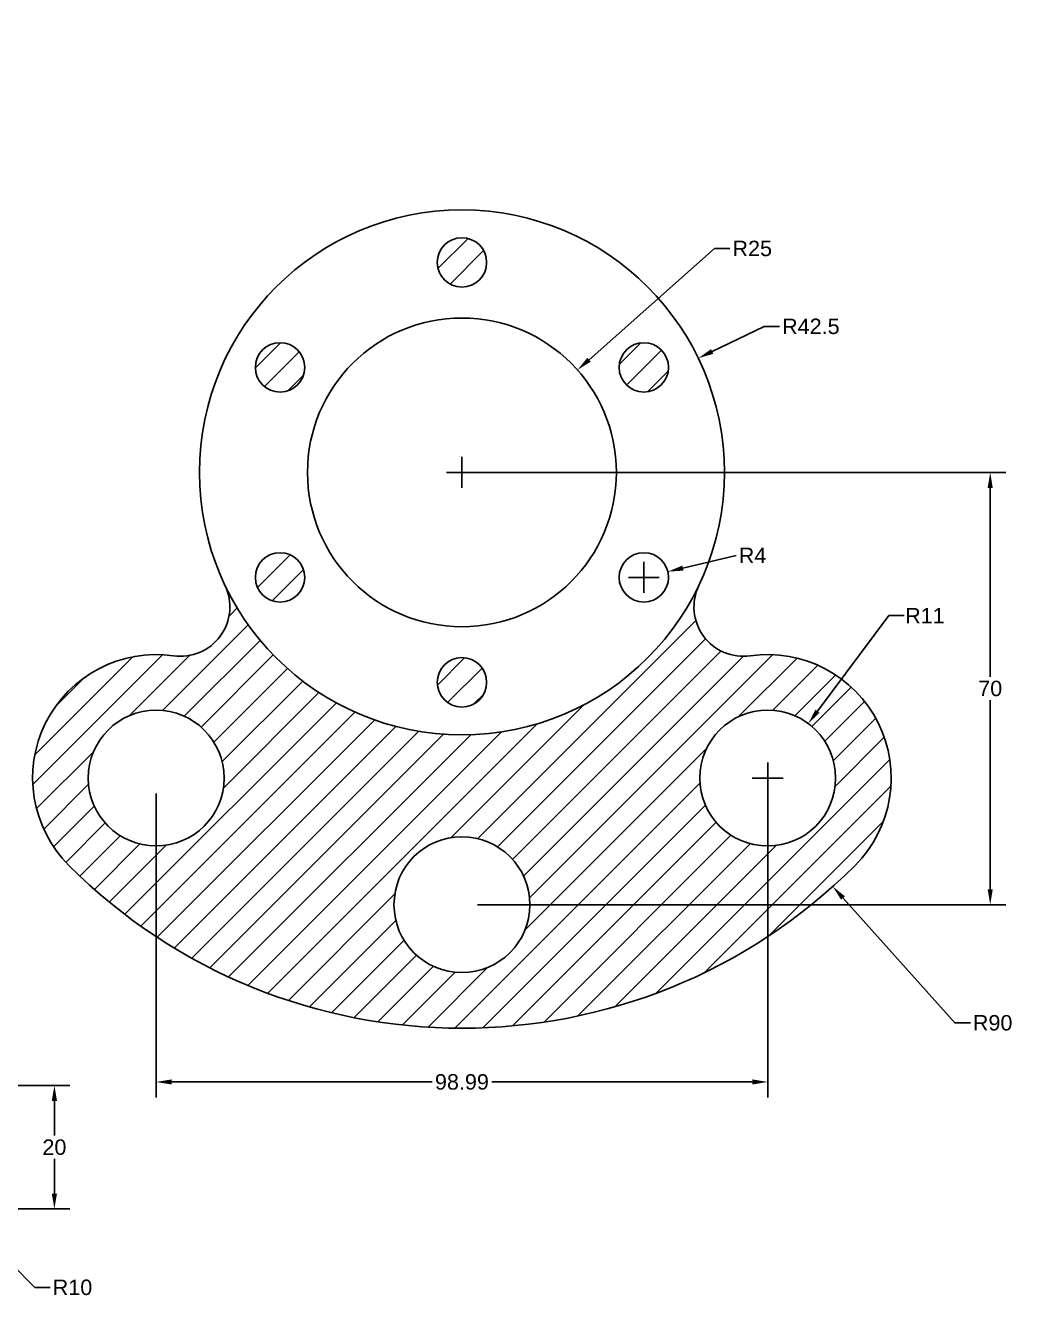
# Model space of a CAD drawing. Header units: millimetres. Extents: x -10 to 888, y 10 to 733.
# Drawn here: x 323.7 to 483.4, y 187.9 to 393.9 of the extents above; entities that cross this region are included whole.
import ezdxf

# ---------------------------------------------------------------- set-up
doc = ezdxf.new("R2010")
doc.units = ezdxf.units.MM
doc.styles.get("Standard").update_dxf_attribs({"font": 'arial.ttf'})
doc.dimstyles.new('Copy of ISO-25', dxfattribs={"dimtxt": 2.5, "dimasz": 2.5, "dimexe": 2.5, "dimexo": 2.5, "dimtad": 0, "dimtih": 1, "dimtoh": 1, "dimdsep": 46, "dimtxsty": 'Standard', "dimcen": 2.5, "dimclrd": 1, "dimclre": 3, "dimclrt": 4, "dimadec": 0, "dimazin": 0, "dimtfac": 1, "dimtofl": 0, "dimtmove": 1, "dimatfit": 3, "dimfxl": 1, "dimarcsym": 0})

# ---------------------------------------------------------------- blocks, each defined once
blk = doc.blocks.new('*U9')
blk.add_circle((0, 0), 4)
blk = doc.blocks.new('*U10')
at = {"color": 0, "linetype": 'ByBlock', "lineweight": -2, "transparency": 16777216}
blk.add_blockref('*U9', (1631.78, 113.92), dxfattribs=at)
for p, rotation in [((1602.34, 96.92), 59.99999999999999), ((1661.23, 96.92), 299.9999999999999), ((1602.34, 62.92), 120), ((1661.23, 62.92), 240), ((1631.78, 45.92), 180)]:
    blk.add_blockref('*U9', p, dxfattribs=dict(at, rotation=rotation))
blk = doc.blocks.new('*D103')
at = {"color": 1, "lineweight": -2, "transparency": 16777216}
for p, q in [((463.47, 298.38), (451.95, 282.9)), ((465.97, 298.38), (463.47, 298.38))]:
    blk.add_line(p, q, dxfattribs=at)
at = {"color": 3, "lineweight": -2, "transparency": 16777216}
for p, q in [((443.88, 269.57), (443.88, 274.57)), ((441.38, 272.07), (446.38, 272.07))]:
    blk.add_line(p, q, dxfattribs=at)
at = {"color": 1, "transparency": 16777216}
blk.add_solid([(451.61, 283.15), (452.28, 282.65), (450.45, 280.9)], dxfattribs=at)
at = {"layer": 'Defpoints', "color": 0, "transparency": 16777216}
for p in [(450.45, 280.9), (443.88, 272.07)]:
    blk.add_point(p, dxfattribs=at)
at = {"color": 4, "transparency": 16777216, "insert": (469.34, 298.38), "char_height": 2.5, "attachment_point": 5}
blk.add_mtext('R11', dxfattribs=at)
blk = doc.blocks.new('*D104')
at = {"color": 3, "lineweight": -2, "transparency": 16777216}
for p, q in [((423.83, 302.07), (423.83, 307.07)), ((421.33, 304.57), (426.33, 304.57))]:
    blk.add_line(p, q, dxfattribs=at)
at = {"color": 1, "lineweight": -2, "transparency": 16777216}
blk.add_line((438.8, 308.13), (430.15, 306.08), dxfattribs=at)
at = {"color": 1, "transparency": 16777216}
blk.add_solid([(430.06, 306.48), (430.25, 305.67), (427.72, 305.5)], dxfattribs=at)
at = {"layer": 'Defpoints', "color": 0, "transparency": 16777216}
for p in [(427.72, 305.5), (423.83, 304.57)]:
    blk.add_point(p, dxfattribs=at)
at = {"color": 4, "transparency": 16777216, "insert": (441.43, 308.13), "char_height": 2.5, "attachment_point": 5}
blk.add_mtext('R4', dxfattribs=at)
blk = doc.blocks.new('*D105')
at = {"color": 1, "lineweight": -2, "transparency": 16777216}
for p, q in [((443.29, 345.21), (434.9, 341.15)), ((445.79, 345.21), (443.29, 345.21))]:
    blk.add_line(p, q, dxfattribs=at)
at = {"color": 3, "lineweight": -2, "transparency": 16777216}
for p, q in [((394.38, 319.07), (394.38, 324.07)), ((391.88, 321.57), (396.88, 321.57))]:
    blk.add_line(p, q, dxfattribs=at)
at = {"color": 1, "transparency": 16777216}
blk.add_solid([(434.72, 341.53), (435.08, 340.78), (432.65, 340.06)], dxfattribs=at)
at = {"layer": 'Defpoints', "color": 0, "transparency": 16777216}
for p in [(432.65, 340.06), (394.38, 321.57)]:
    blk.add_point(p, dxfattribs=at)
at = {"color": 4, "transparency": 16777216, "insert": (450.87, 345.21), "char_height": 2.5, "attachment_point": 5}
blk.add_mtext('R42.5', dxfattribs=at)
blk = doc.blocks.new('*D106')
at = {"color": 1, "lineweight": -2, "transparency": 16777216}
for p, q in [((435.26, 357.82), (414.96, 339.82)), ((437.76, 357.82), (435.26, 357.82))]:
    blk.add_line(p, q, dxfattribs=at)
at = {"color": 3, "lineweight": -2, "transparency": 16777216}
for p, q in [((394.38, 319.07), (394.38, 324.07)), ((391.88, 321.57), (396.88, 321.57))]:
    blk.add_line(p, q, dxfattribs=at)
at = {"color": 1, "transparency": 16777216}
blk.add_solid([(414.68, 340.13), (415.24, 339.5), (413.09, 338.16)], dxfattribs=at)
at = {"layer": 'Defpoints', "color": 0, "transparency": 16777216}
for p in [(413.09, 338.16), (394.38, 321.57)]:
    blk.add_point(p, dxfattribs=at)
at = {"color": 4, "transparency": 16777216, "insert": (441.38, 357.82), "char_height": 2.5, "attachment_point": 5}
blk.add_mtext('R25', dxfattribs=at)
blk = doc.blocks.new('*D107')
at = {"color": 3, "lineweight": -2, "transparency": 16777216}
for p, q in [((396.88, 321.57), (482.41, 321.57)), ((396.88, 251.57), (482.41, 251.57))]:
    blk.add_line(p, q, dxfattribs=at)
at = {"color": 1, "lineweight": -2, "transparency": 16777216}
for p, q in [((479.91, 319.07), (479.91, 288.47)), ((479.91, 254.07), (479.91, 284.67))]:
    blk.add_line(p, q, dxfattribs=at)
at = {"color": 1, "transparency": 16777216}
for points in [[(479.49, 319.07), (480.32, 319.07), (479.91, 321.57)], [(479.49, 254.07), (480.32, 254.07), (479.91, 251.57)]]:
    blk.add_solid(points, dxfattribs=at)
at = {"layer": 'Defpoints', "color": 0, "transparency": 16777216}
for p in [(394.38, 321.57), (394.38, 251.57), (479.91, 251.57)]:
    blk.add_point(p, dxfattribs=at)
at = {"color": 4, "transparency": 16777216, "insert": (479.91, 286.57), "char_height": 2.5, "attachment_point": 5}
blk.add_mtext('70', dxfattribs=at)
blk = doc.blocks.new('*D108')
at = {"color": 3, "lineweight": -2, "transparency": 16777216}
for p, q in [((394.38, 319.07), (394.38, 324.07)), ((391.88, 321.57), (396.88, 321.57))]:
    blk.add_line(p, q, dxfattribs=at)
at = {"color": 1, "lineweight": -2, "transparency": 16777216}
for p, q in [((474.19, 232.43), (456.08, 252.65)), ((476.69, 232.43), (474.19, 232.43))]:
    blk.add_line(p, q, dxfattribs=at)
at = {"color": 1, "transparency": 16777216}
blk.add_solid([(456.39, 252.93), (455.77, 252.37), (454.41, 254.52)], dxfattribs=at)
at = {"layer": 'Defpoints', "color": 0, "transparency": 16777216}
for p in [(394.38, 321.57), (454.41, 254.52)]:
    blk.add_point(p, dxfattribs=at)
at = {"color": 4, "transparency": 16777216, "insert": (480.3, 232.43), "char_height": 2.5, "attachment_point": 5}
blk.add_mtext('R90', dxfattribs=at)
blk = doc.blocks.new('*D109')
at = {"color": 3, "lineweight": -2, "transparency": 16777216}
for p, q in [((344.89, 269.57), (344.89, 220.36)), ((443.88, 269.57), (443.88, 220.36))]:
    blk.add_line(p, q, dxfattribs=at)
at = {"color": 1, "lineweight": -2, "transparency": 16777216}
for p, q in [((347.39, 222.86), (389.54, 222.86)), ((441.38, 222.86), (399.23, 222.86))]:
    blk.add_line(p, q, dxfattribs=at)
at = {"color": 1, "transparency": 16777216}
for points in [[(347.39, 223.28), (347.39, 222.45), (344.89, 222.86)], [(441.38, 223.28), (441.38, 222.45), (443.88, 222.86)]]:
    blk.add_solid(points, dxfattribs=at)
at = {"layer": 'Defpoints', "color": 0, "transparency": 16777216}
for p in [(344.89, 272.07), (443.88, 272.07), (344.89, 222.86)]:
    blk.add_point(p, dxfattribs=at)
at = {"color": 4, "transparency": 16777216, "insert": (394.38, 222.86), "char_height": 2.5, "attachment_point": 5}
blk.add_mtext('98.99', dxfattribs=at)
blk = doc.blocks.new('*D111')
at = {"color": 3, "lineweight": -2, "transparency": 16777216}
for p, q in [((315.06, 222.29), (330.91, 222.29)), ((315.06, 202.29), (330.91, 202.29))]:
    blk.add_line(p, q, dxfattribs=at)
at = {"color": 1, "lineweight": -2, "transparency": 16777216}
for p, q in [((328.41, 219.79), (328.41, 214.2)), ((328.41, 204.79), (328.41, 210.39))]:
    blk.add_line(p, q, dxfattribs=at)
at = {"color": 1, "transparency": 16777216}
for points in [[(327.99, 219.79), (328.83, 219.79), (328.41, 222.29)], [(327.99, 204.79), (328.83, 204.79), (328.41, 202.29)]]:
    blk.add_solid(points, dxfattribs=at)
at = {"layer": 'Defpoints', "color": 0, "transparency": 16777216}
for p in [(312.56, 222.29), (312.56, 202.29), (328.41, 202.29)]:
    blk.add_point(p, dxfattribs=at)
at = {"color": 4, "transparency": 16777216, "insert": (328.41, 212.29), "char_height": 2.5, "attachment_point": 5}
blk.add_mtext('20', dxfattribs=at)
blk = doc.blocks.new('*D112')
at = {"color": 3, "lineweight": -2, "transparency": 16777216}
for p, q in [((312.56, 199.79), (312.56, 204.79)), ((310.06, 202.29), (315.06, 202.29))]:
    blk.add_line(p, q, dxfattribs=at)
at = {"color": 1, "lineweight": -2, "transparency": 16777216}
for p, q in [((325.23, 189.59), (321.39, 193.45)), ((327.73, 189.59), (325.23, 189.59))]:
    blk.add_line(p, q, dxfattribs=at)
at = {"color": 1, "transparency": 16777216}
blk.add_solid([(321.68, 193.74), (321.09, 193.15), (319.62, 195.22)], dxfattribs=at)
at = {"layer": 'Defpoints', "color": 0, "transparency": 16777216}
for p in [(312.56, 202.29), (319.62, 195.22)]:
    blk.add_point(p, dxfattribs=at)
at = {"color": 4, "transparency": 16777216, "insert": (331.34, 189.59), "char_height": 2.5, "attachment_point": 5}
blk.add_mtext('R10', dxfattribs=at)

msp = doc.modelspace()

# ---------------------------------------------------------------- hatches: boundary and pattern name
h = msp.add_hatch()
h.set_pattern_fill('ANSI31', color=256)
h.paths.add_polyline_path([(458.024, 257.932, 0.7203961), (441.073, 291.875, -0.598597), (432.731, 303.246, -0.6304269), (356.039, 303.246, -0.598597), (347.697, 291.875, 0.7203961), (330.745, 257.932, 0.4142136)])
h.paths.add_polyline_path([(405.385, 251.571, -1), (383.385, 251.571, -1)], flags=16)
h.paths.add_polyline_path([(333.887, 272.074, -1), (355.887, 272.074, -1)], flags=16)
h.paths.add_polyline_path([(432.882, 272.074, -1), (454.882, 272.074, -1)], flags=16)
h.paths.add_polyline_path([(390.385, 287.571, 1), (398.385, 287.571, 1)], flags=17)
h.paths.add_polyline_path([(368.94, 304.571, 1), (360.94, 304.571, 1)])
h.paths.add_polyline_path([(368.94, 338.571, 1), (360.94, 338.571, 1)])
h.paths.add_polyline_path([(398.385, 355.571, 1), (390.385, 355.571, 1)])
h.paths.add_polyline_path([(427.83, 338.571, 1), (419.83, 338.571, 1)])
h.paths.add_polyline_path([(268.422, 473.413, 1), (184.422, 473.413, 1)])
h.paths.add_polyline_path([(218.922, 443.413, -0.0313422), (218.981, 444.351, -0.0711414), (211.133, 447.601, -0.7144837), (197.709, 452.2, -0.2316991), (200.61, 458.124, -0.0711414), (197.359, 465.972, -0.4514162), (188.922, 473.413, -0.4514162), (197.359, 480.854, -0.0711414), (200.61, 488.702, -0.2316991), (197.709, 494.626, -0.7144837), (211.133, 499.225, -0.0711414), (218.981, 502.476, -0.0313422), (218.922, 503.413, -1), (233.922, 503.413, -0.0313422), (233.863, 502.476, -0.0711414), (241.71, 499.225, -0.7144837), (255.135, 494.626, -0.2316991), (252.234, 488.702, -0.0711414), (255.484, 480.854, -0.4514162), (263.922, 473.413, -0.4514162), (255.484, 465.972, -0.0711414), (252.234, 458.124, -0.2316991), (255.135, 452.2, -0.7144837), (241.71, 447.601, -0.0711414), (233.863, 444.351, -0.0313422), (233.922, 443.413, -1)], flags=16)
h.paths.add_polyline_path([(213.422, 473.413, -1), (239.422, 473.413, -1)], flags=0)
h.paths.add_polyline_path([(252.234, 458.124, 0.0711414), (255.484, 465.972, -0.3779645), (248.922, 473.413, -0.3779645), (255.484, 480.854, 0.0711414), (252.234, 488.702, -0.6237732), (240.135, 494.626, -0.1665319), (241.71, 499.225, 0.2739301), (211.133, 499.225, -0.1665319), (212.709, 494.626, -0.6237732), (200.61, 488.702, 0.0711414), (197.359, 480.854, -0.3779645), (203.922, 473.413, -0.3779645), (197.359, 465.972, 0.0711414), (200.61, 458.124, -0.6237732), (212.709, 452.2, -0.1665319), (211.133, 447.601, 0.0711414), (218.981, 444.351, -0.8819171), (233.863, 444.351, 0.0711414), (241.71, 447.601, -0.1665319), (240.135, 452.2, -0.6237732)], flags=0)
h.paths.add_polyline_path([(252.234, 458.124, 0.0711414), (255.484, 465.972, -0.3779645), (248.922, 473.413), (239.422, 473.413, -1), (213.422, 473.413, -1), (239.422, 473.413), (248.922, 473.413, -0.3779645), (255.484, 480.854, 0.0711414), (252.234, 488.702, -0.6237732), (240.135, 494.626, -0.1665319), (241.71, 499.225, 0.2739301), (211.133, 499.225, -0.1665319), (212.709, 494.626, -0.6237732), (200.61, 488.702, 0.0711414), (197.359, 480.854, -0.3779645), (203.922, 473.413, -0.3779645), (197.359, 465.972, 0.0711414), (200.61, 458.124, -0.6237732), (212.709, 452.2, -0.1665319), (211.133, 447.601, 0.0711414), (218.981, 444.351, -0.8819171), (233.863, 444.351, 0.0711414), (241.71, 447.601, -0.1665319), (240.135, 452.2, -0.6237732)], flags=0)

# ---------------------------------------------------------------- linework, layer by layer
for centre, radius in [((394.385, 321.571), 42.5), ((394.385, 321.571), 25), ((344.887, 272.074), 11), ((443.882, 272.074), 11), ((394.385, 251.571), 11)]:
    msp.add_circle(centre, radius)
for centre, radius, start, end in [((348.821, 299.796), 8, 261.92467, 25.54313), ((439.949, 299.796), 8, 154.45687, 278.07533), ((344.887, 272.074), 20, 81.92467, 225), ((443.882, 272.074), 20, 315, 98.07533), ((394.385, 321.571), 90, 225, 315)]:
    msp.add_arc(centre, radius, start, end)

# ---------------------------------------------------------------- block references
msp.add_blockref('*U10', (-1237.397, 241.652))

# ---------------------------------------------------------------- dimensions: what is measured, and where the dimension line sits
for center, mpoint, picture, middle in [((394.385, 321.571), (413.09, 338.158), '*D106', (435.259, 357.816)), ((394.385, 321.571), (432.651, 340.064), '*D105', (443.293, 345.207)), ((394.385, 321.571), (454.414, 254.515), '*D108', (474.188, 232.426)), ((423.83, 304.571), (427.721, 305.497), '*D104', (438.799, 308.131)), ((443.882, 272.074), (450.453, 280.895), '*D103', (463.473, 298.376)), ((312.56, 202.295), (319.622, 195.215), '*D112', (325.234, 189.589))]:
    dim = msp.add_radius_dim(center=center, mpoint=mpoint, dimstyle='Copy of ISO-25')
    dim.commit()
    dim.dimension.update_dxf_attribs({"geometry": picture, "text_midpoint": middle, "dimtype": 164})
for base, p1, p2, picture, middle in [((479.906, 251.571), (394.385, 321.571), (394.385, 251.571), '*D107', (479.906, 286.571)), ((328.411, 202.295), (312.56, 222.295), (312.56, 202.295), '*D111', (328.411, 212.295))]:
    dim = msp.add_linear_dim(base=base, p1=p1, p2=p2, angle=90, dimstyle='Copy of ISO-25')
    dim.commit()
    dim.dimension.update_dxf_attribs({"geometry": picture, "text_midpoint": middle})
dim = msp.add_linear_dim(base=(344.8873, 222.8639), p1=(443.8822, 272.0738), p2=(344.8873, 272.0738), dimstyle='Copy of ISO-25')
dim.commit()
dim.dimension.update_dxf_attribs({"geometry": '*D109', "text_midpoint": (394.3847, 222.8639)})

doc.saveas('drawing.dxf')
